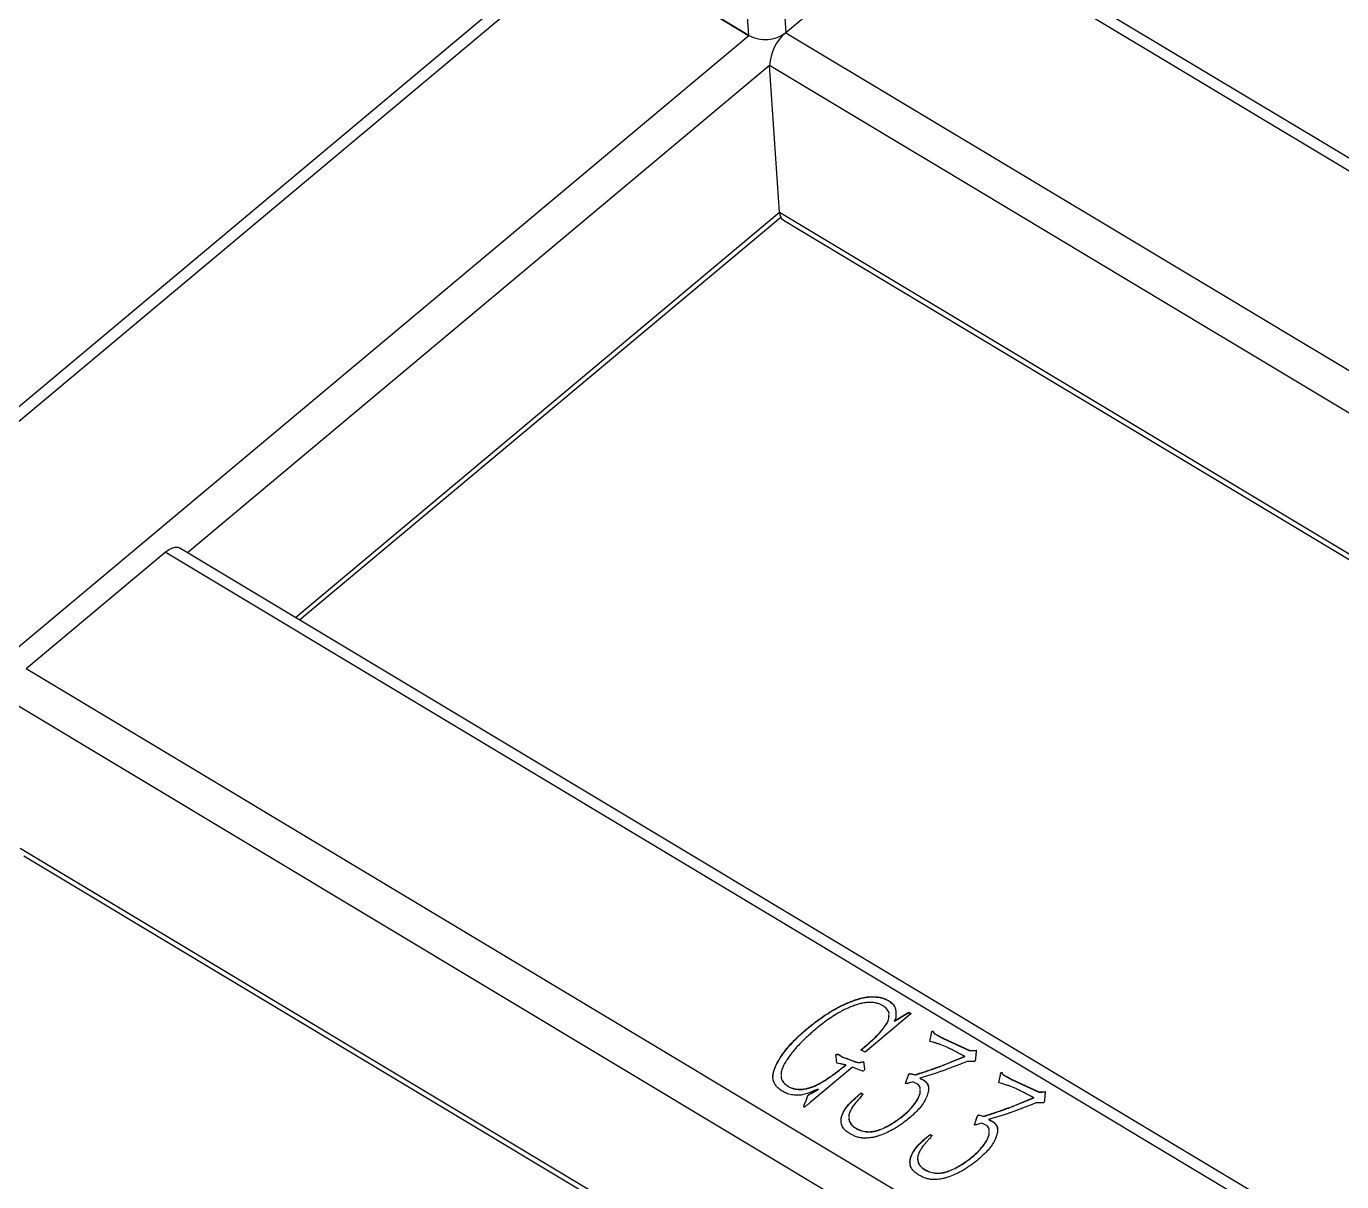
# Model space of a CAD drawing. Header units: millimetres. Extents: x -1590 to 1562, y -1082 to 1503.
# Drawn here: x -1199 to -697, y 136 to 577 of the extents above; entities that cross this region are included whole.
import ezdxf

# ---------------------------------------------------------------- set-up
doc = ezdxf.new("R2010")
doc.units = ezdxf.units.MM

msp = doc.modelspace()

# ---------------------------------------------------------------- linework, layer by layer
at = {"color": 7, "linetype": 'Continuous', "lineweight": 25}
for p, q in [((-923.29, 573.8), (-942.05, 853.98)), ((-927.95, 855.05), (-909.19, 574.86)), ((-856.15, 619.27), (-909.19, 574.86)), ((-382.29, 339.77), (-850.54, 620.84)), ((-986.01, 612.87), (-1440, 232.69)), ((-923.29, 573.8), (-983.07, 609.68)), ((-945.71, 587.25), (-923.37, 573.84)), ((-923.37, 573.84), (-923.36, 573.84)), ((-911.6, 506.27), (-915.35, 562.31)), ((-1094.84, 350.52), (-911.12, 504.37)), ((-910.11, 503.25), (-629.68, 334.91)), ((-672.32, 96.9), (-1140.57, 377.97)), ((-1199.22, 331.99), (-1146.18, 376.4)), ((-1200.14, 260.38), (-919.7, 92.04)), ((-870.01, 205.1), (-870.01, 205.17)), ((-894.64, 199.19), (-894.64, 199.26)), ((-861.33, 200.14), (-878.9, 185.43)), ((-867.69, 197.34), (-862.21, 200.67)), ((-867.23, 198.56), (-867.69, 197.34)), ((-867.68, 197.27), (-867.69, 197.34)), ((-867.68, 197.27), (-862.2, 200.6)), ((-862.21, 200.67), (-861.33, 200.14)), ((-862.2, 200.6), (-862.21, 200.67)), ((-862.2, 200.6), (-861.38, 200.1)), ((-854.17, 189.5), (-853.6, 192.61)), ((-854.15, 189.5), (-853.59, 192.54)), ((-853.59, 192.54), (-853.6, 192.61)), ((-851.47, 192.08), (-849.07, 190.74)), ((-851.47, 192.01), (-851.47, 192.08)), ((-851.47, 192.01), (-849.06, 190.67)), ((-878.9, 185.43), (-880.51, 186.3)), ((-853.18, 189.28), (-854.17, 189.5)), ((-847.67, 187.29), (-850.18, 188.33)), ((-849.07, 190.74), (-838.89, 186.02)), ((-849.06, 190.67), (-849.07, 190.74)), ((-849.06, 190.67), (-838.88, 185.95)), ((-838.89, 186.02), (-837.57, 186.07)), ((-838.88, 185.95), (-838.89, 186.02)), ((-838.88, 185.95), (-837.57, 186)), ((-837.57, 186.07), (-836.47, 186.16)), ((-837.57, 186), (-836.47, 186.09)), ((-837.57, 186), (-837.57, 186.07)), ((-889.65, 181.16), (-890.01, 183.8)), ((-888.39, 180.96), (-889.65, 181.16)), ((-889.16, 184.6), (-887.41, 183.55)), ((-889.16, 184.53), (-889.16, 184.6)), ((-889.16, 184.53), (-887.41, 183.48)), ((-887.41, 183.55), (-885.57, 182.9)), ((-887.41, 183.48), (-887.41, 183.55)), ((-887.41, 183.48), (-885.56, 182.83)), ((-885.57, 182.9), (-883.33, 182.03)), ((-885.56, 182.83), (-885.57, 182.9)), ((-885.56, 182.83), (-883.33, 181.96)), ((-883.33, 181.96), (-883.33, 182.03)), ((-880.66, 181.54), (-879.56, 181.82)), ((-880.66, 181.47), (-879.56, 181.75)), ((-880.66, 181.47), (-880.66, 181.54)), ((-879.56, 181.82), (-879.14, 179.04)), ((-879.56, 181.75), (-879.56, 181.82)), ((-879.56, 181.75), (-879.13, 178.97)), ((-848.7, 180.63), (-840.85, 183.84)), ((-848.7, 180.56), (-840.85, 183.77)), ((-840.85, 183.77), (-840.85, 183.84)), ((-838.61, 181.85), (-839.99, 181.84)), ((-836.57, 184.81), (-836.73, 182.67)), ((-883.7, 179.73), (-899.84, 166.21)), ((-888.29, 178.94), (-886.26, 180.53)), ((-888.28, 178.87), (-888.29, 178.94)), ((-888.28, 178.87), (-886.26, 180.46)), ((-886.26, 180.46), (-886.26, 180.53)), ((-880.53, 178.38), (-883.7, 179.73)), ((-879.95, 178.14), (-880.53, 178.38)), ((-863.23, 174.26), (-862.39, 176.64)), ((-863.23, 174.19), (-862.39, 176.57)), ((-862.39, 176.57), (-862.39, 176.64)), ((-861.89, 177.26), (-861.1, 177.08)), ((-861.88, 177.19), (-861.89, 177.26)), ((-861.88, 177.19), (-861.1, 177.01)), ((-861.1, 177.08), (-859.83, 176.77)), ((-861.1, 177.01), (-861.1, 177.08)), ((-861.1, 177.01), (-859.83, 176.7)), ((-859.83, 176.7), (-859.83, 176.77)), ((-852.17, 177.31), (-858.06, 175.53)), ((-848.7, 180.56), (-848.7, 180.63)), ((-827.84, 173.7), (-827.26, 176.81)), ((-827.82, 173.69), (-827.26, 176.74)), ((-827.26, 176.74), (-827.26, 176.81)), ((-825.14, 176.28), (-822.74, 174.93)), ((-825.14, 176.21), (-825.14, 176.28)), ((-825.14, 176.21), (-822.73, 174.86)), ((-908.78, 172.63), (-908.79, 172.7)), ((-899.5, 169.64), (-896.74, 171.33)), ((-899.5, 169.57), (-896.73, 171.26)), ((-896.73, 171.26), (-896.74, 171.33)), ((-863.23, 174.19), (-863.23, 174.26)), ((-860.65, 174.1), (-862, 173.7)), ((-859.35, 173.5), (-860.65, 174.1)), ((-858.06, 175.46), (-858.06, 175.53)), ((-826.85, 173.48), (-827.84, 173.7)), ((-821.34, 171.48), (-823.85, 172.52)), ((-822.74, 174.93), (-812.55, 170.21)), ((-822.73, 174.86), (-822.74, 174.93)), ((-822.73, 174.86), (-812.55, 170.14)), ((-901.9, 165.95), (-901.42, 166.88)), ((-901.89, 165.88), (-901.9, 165.95)), ((-901.89, 165.88), (-901.42, 166.81)), ((-901.42, 166.88), (-900.98, 168.2)), ((-901.42, 166.81), (-900.97, 168.13)), ((-901.42, 166.81), (-901.42, 166.88)), ((-900.97, 168.13), (-900.98, 168.2)), ((-900.38, 169.24), (-899.5, 169.64)), ((-900.37, 169.17), (-900.38, 169.24)), ((-900.37, 169.17), (-899.5, 169.57)), ((-899.5, 169.57), (-899.5, 169.64)), ((-882.87, 167.68), (-880.42, 169.84)), ((-882.86, 167.61), (-882.87, 167.68)), ((-882.86, 167.61), (-880.41, 169.77)), ((-880.42, 169.84), (-879.62, 169.36)), ((-880.41, 169.77), (-880.42, 169.84)), ((-880.41, 169.77), (-879.61, 169.29)), ((-822.37, 164.82), (-814.52, 168.04)), ((-822.37, 164.75), (-814.52, 167.97)), ((-814.52, 167.97), (-814.52, 168.04)), ((-812.28, 166.04), (-813.66, 166.03)), ((-812.55, 170.21), (-811.24, 170.27)), ((-812.55, 170.14), (-812.55, 170.21)), ((-812.55, 170.14), (-811.24, 170.2)), ((-811.24, 170.27), (-810.14, 170.35)), ((-811.24, 170.2), (-810.13, 170.28)), ((-811.24, 170.2), (-811.24, 170.27)), ((-810.24, 169), (-810.4, 166.86)), ((-861.33, 164), (-861.34, 164.07)), ((-836.9, 158.45), (-836.06, 160.83)), ((-836.89, 158.38), (-836.06, 160.76)), ((-836.06, 160.76), (-836.06, 160.83)), ((-835.56, 161.46), (-834.77, 161.27)), ((-835.55, 161.39), (-835.56, 161.46)), ((-835.55, 161.39), (-834.77, 161.2)), ((-834.77, 161.27), (-833.5, 160.97)), ((-834.77, 161.2), (-834.77, 161.27)), ((-834.77, 161.2), (-833.5, 160.9)), ((-833.5, 160.9), (-833.5, 160.97)), ((-825.84, 161.5), (-831.73, 159.73)), ((-822.37, 164.75), (-822.37, 164.82)), ((-882.12, 156.15), (-882.12, 156.22)), ((-836.89, 158.38), (-836.9, 158.45)), ((-834.32, 158.29), (-835.67, 157.89)), ((-833.02, 157.7), (-834.32, 158.29)), ((-831.73, 159.66), (-831.73, 159.73)), ((-856.54, 151.87), (-854.09, 154.03)), ((-856.53, 151.8), (-856.54, 151.87)), ((-856.53, 151.8), (-854.08, 153.96)), ((-854.09, 154.03), (-853.29, 153.55)), ((-854.08, 153.96), (-854.09, 154.03)), ((-854.08, 153.96), (-853.28, 153.48)), ((-835, 148.2), (-835.01, 148.27)), ((-855.79, 140.35), (-855.79, 140.42))]:
    msp.add_line(p, q, dxfattribs=at)
at = {"color": 8, "linetype": 'Continuous', "lineweight": 25}
for p, q in [((-381.95, 334.62), (-856.15, 619.27)), ((-983.07, 609.68), (-1439.64, 227.34)), ((-1434.19, 145.97), (-923.29, 573.8)), ((-909.19, 574.86), (-376.63, 255.19)), ((-915.35, 562.31), (-1137.6, 376.19)), ((-381.42, 241.81), (-915.35, 562.31)), ((-1096.44, 351.48), (-911.6, 506.27)), ((-911.6, 506.27), (-628.06, 336.08)), ((-671.98, 91.75), (-1146.18, 376.4)), ((-1199.22, 331.99), (-666.66, 12.32)), ((-671.45, -1.06), (-1205.38, 319.44)), ((-1201.62, 263.4), (-918.09, 93.21))]:
    msp.add_line(p, q, dxfattribs=at)
at = {"color": 7, "linetype": 'Continuous', "lineweight": 25, "flags": 128}
msp.add_lwpolyline([(-1146.18, 376.4), (-1144.88, 377.35), (-1143.61, 378), (-1142.42, 378.31), (-1141.36, 378.28), (-1140.57, 377.97)], dxfattribs=at)
at = {"color": 7, "linetype": 'Continuous', "lineweight": 25}
for centre, radius, start, end in [((-917.05, 585.07), 12.88, 241.0269, 307.6194), ((-898.18, 561.67), 17.18, 129.8487, 177.885), ((-908.13, 506.1), 3.47, 177.1302, 235.1254)]:
    msp.add_arc(centre, radius, start, end, dxfattribs=at)
for points, knots in [([(-894.64, 199.26), (-893.75, 199.84), (-891.91, 201.03), (-889.44, 202.42), (-887.34, 203.49), (-885.7, 204.24), (-884.01, 204.9), (-882.32, 205.5), (-880.67, 206), (-879.11, 206.36), (-877.67, 206.57), (-876.35, 206.64), (-875.18, 206.6), (-874.16, 206.53), (-873.28, 206.4), (-872.31, 206.17), (-871.22, 205.76), (-870.42, 205.37), (-870.01, 205.17)], [0, 0, 0, 0, 0.126875, 0.26151, 0.330229, 0.398329, 0.466356, 0.533691, 0.597757, 0.655467, 0.70742, 0.754407, 0.796644, 0.833775, 0.865799, 0.893553, 0.945163, 1, 1, 1, 1]), ([(-894.64, 199.19), (-893.74, 199.77), (-891.91, 200.96), (-889.43, 202.35), (-887.33, 203.42), (-885.7, 204.17), (-884.01, 204.83), (-882.31, 205.43), (-880.67, 205.93), (-879.11, 206.29), (-877.67, 206.5), (-876.35, 206.57), (-875.18, 206.53), (-874.15, 206.46), (-873.28, 206.33), (-872.31, 206.1), (-871.22, 205.69), (-870.42, 205.3), (-870.01, 205.1)], [0, 0, 0, 0, 0.126875, 0.26151, 0.330229, 0.398329, 0.466356, 0.533691, 0.597757, 0.655467, 0.70742, 0.754407, 0.796644, 0.833775, 0.865799, 0.893553, 0.945163, 1, 1, 1, 1]), ([(-871.7, 202.91), (-872.05, 203.12), (-872.71, 203.52), (-873.85, 203.97), (-875.04, 204.27), (-876.3, 204.44), (-877.66, 204.44), (-879.11, 204.29), (-880.66, 203.95), (-882.28, 203.48), (-883.93, 202.88), (-885.56, 202.23), (-887.12, 201.48), (-889.08, 200.42), (-891.37, 199.05), (-893.83, 197.31), (-896.11, 195.57), (-897.55, 194.39), (-898.26, 193.79)], [0, 0, 0, 0, 0.042953, 0.083374, 0.123258, 0.162895, 0.204395, 0.249812, 0.299201, 0.353806, 0.411254, 0.468748, 0.525799, 0.582908, 0.694352, 0.798766, 0.899666, 1, 1, 1, 1]), ([(-869.77, 199.95), (-869.77, 200.02), (-869.74, 200.62), (-870.33, 201.72), (-871.24, 202.51), (-871.7, 202.91)], [0, 0, 0, 0, 0.063344, 0.531145, 1, 1, 1, 1]), ([(-870.01, 205.17), (-869.78, 205.02), (-869.32, 204.74), (-868.74, 204.25), (-868.25, 203.73), (-867.71, 203), (-867.29, 201.96), (-867.11, 200.87), (-867.13, 200.01), (-867.12, 199.44), (-867.16, 198.97), (-867.21, 198.69), (-867.23, 198.56)], [0, 0, 0, 0, 0.093571, 0.182514, 0.269093, 0.354305, 0.52846, 0.715, 0.80627, 0.883545, 0.948137, 1, 1, 1, 1]), ([(-870.01, 205.1), (-869.35, 204.63), (-868.03, 203.68), (-867.27, 202.09), (-867.22, 201.13), (-867.2, 200.85)], [0, 0, 0, 0, 0.413868, 0.828088, 1, 1, 1, 1]), ([(-909.82, 170.16), (-910.32, 170.43), (-911.32, 170.97), (-912.48, 172.02), (-913.36, 173.17), (-913.85, 174.2), (-914.06, 175.07), (-914.13, 175.78), (-914.1, 176.55), (-913.97, 177.37), (-913.74, 178.26), (-913.41, 179.23), (-912.99, 180.26), (-912.45, 181.36), (-911.83, 182.52), (-911.07, 183.71), (-910.22, 184.94), (-908.95, 186.58), (-907.31, 188.54), (-905.18, 190.71), (-902.92, 192.8), (-900.44, 194.94), (-897.7, 197.14), (-895.68, 198.54), (-894.64, 199.26)], [0, 0, 0, 0, 0.0403, 0.080356, 0.119472, 0.157357, 0.176759, 0.197542, 0.220121, 0.244249, 0.270492, 0.298956, 0.330404, 0.364108, 0.400246, 0.437627, 0.477386, 0.518632, 0.599479, 0.673497, 0.746929, 0.82693, 0.911502, 1, 1, 1, 1]), ([(-914.03, 176.04), (-914.01, 176.52), (-913.95, 177.95), (-912.98, 180.27), (-911.57, 182.97), (-909.11, 186.42), (-905.46, 190.5), (-900.37, 195.05), (-896.55, 197.81), (-894.64, 199.19)], [0, 0, 0, 0, 0.053279, 0.158426, 0.263625, 0.368839, 0.579177, 0.789605, 1, 1, 1, 1]), ([(-880.51, 186.3), (-879.02, 187.53), (-876.06, 190.01), (-872.79, 193.36), (-870.63, 196.21), (-869.76, 198.15), (-869.78, 199.32), (-869.78, 199.7)], [0, 0, 0, 0, 0.3091967, 0.6183432, 0.7728227, 0.9272341, 1, 1, 1, 1]), ([(-880.5, 186.23), (-879.02, 187.46), (-876.05, 189.94), (-872.79, 193.29), (-870.63, 196.14), (-869.75, 198.08), (-869.77, 199.25), (-869.78, 199.63)], [0, 0, 0, 0, 0.3091967, 0.6183432, 0.7728227, 0.9272341, 1, 1, 1, 1]), ([(-898.26, 193.79), (-899.46, 192.75), (-901.86, 190.65), (-905.1, 187.32), (-907.75, 184.12), (-909.66, 181.06), (-910.91, 178.71), (-910.93, 177.27), (-910.93, 176.82)], [0, 0, 0, 0, 0.206734, 0.41349, 0.620141, 0.775184, 0.930055, 1, 1, 1, 1]), ([(-853.6, 192.61), (-853.58, 192.74), (-853.55, 192.95), (-853.44, 193.2), (-853.36, 193.39), (-853.12, 193.46), (-852.87, 193.27), (-852.79, 193.03), (-852.64, 192.76), (-852.36, 192.53), (-851.97, 192.3), (-851.65, 192.16), (-851.47, 192.08)], [0, 0, 0, 0, 0.132121, 0.225545, 0.28598, 0.323707, 0.397087, 0.519994, 0.605226, 0.709452, 0.84137, 1, 1, 1, 1]), ([(-853.59, 192.54), (-853.57, 192.67), (-853.55, 192.88), (-853.43, 193.13), (-853.35, 193.32), (-853.11, 193.39), (-852.87, 193.2), (-852.78, 192.96), (-852.63, 192.69), (-852.36, 192.46), (-851.96, 192.23), (-851.64, 192.09), (-851.47, 192.01)], [0, 0, 0, 0, 0.132121, 0.225545, 0.28598, 0.323707, 0.397087, 0.519994, 0.605226, 0.709452, 0.84137, 1, 1, 1, 1]), ([(-850.18, 188.33), (-850.3, 188.37), (-850.61, 188.49), (-851.24, 188.67), (-852.12, 188.96), (-852.8, 189.17), (-853.18, 189.28)], [0, 0, 0, 0, 0.119615, 0.326343, 0.618028, 1, 1, 1, 1]), ([(-840.85, 183.84), (-841.4, 184.11), (-842.61, 184.69), (-844.1, 185.48), (-845.33, 186.14), (-846.2, 186.58), (-846.97, 186.96), (-847.45, 187.18), (-847.67, 187.29)], [0, 0, 0, 0, 0.240019, 0.522018, 0.666348, 0.793885, 0.904533, 1, 1, 1, 1]), ([(-836.47, 186.16), (-836.47, 186.13), (-836.47, 186.02), (-836.52, 185.76), (-836.51, 185.34), (-836.55, 185.01), (-836.57, 184.81)], [0, 0, 0, 0, 0.05995, 0.251846, 0.56241, 1, 1, 1, 1]), ([(-890.01, 183.8), (-890.06, 183.95), (-890.13, 184.17), (-890.04, 184.49), (-889.81, 184.58), (-889.62, 184.65), (-889.4, 184.66), (-889.25, 184.62), (-889.16, 184.6)], [0, 0, 0, 0, 0.350484, 0.527084, 0.64708, 0.750783, 0.854774, 1, 1, 1, 1]), ([(-890.09, 184.08), (-890.09, 184.08), (-890.1, 184.14), (-890.08, 184.25), (-890.03, 184.41), (-889.83, 184.5), (-889.62, 184.59), (-889.38, 184.58), (-889.23, 184.55), (-889.16, 184.53)], [0, 0, 0, 0, 0.016982, 0.171968, 0.322998, 0.489814, 0.660496, 0.830097, 1, 1, 1, 1]), ([(-886.26, 180.53), (-886.52, 180.58), (-886.97, 180.69), (-887.59, 180.8), (-888.04, 180.9), (-888.29, 180.94), (-888.39, 180.96)], [0, 0, 0, 0, 0.362799, 0.652475, 0.863991, 1, 1, 1, 1]), ([(-883.33, 182.03), (-883.18, 181.96), (-882.78, 181.79), (-882.06, 181.63), (-881.32, 181.46), (-880.85, 181.52), (-880.66, 181.54)], [0, 0, 0, 0, 0.191467, 0.503414, 0.805851, 1, 1, 1, 1]), ([(-883.33, 181.96), (-883.18, 181.89), (-882.77, 181.72), (-882.05, 181.56), (-881.31, 181.39), (-880.84, 181.45), (-880.66, 181.47)], [0, 0, 0, 0, 0.191467, 0.503414, 0.805851, 1, 1, 1, 1]), ([(-839.99, 181.84), (-840.75, 181.54), (-842.18, 180.98), (-844.23, 180.18), (-846.07, 179.48), (-847.7, 178.86), (-849.12, 178.35), (-850.31, 177.91), (-851.31, 177.58), (-851.91, 177.39), (-852.17, 177.31)], [0, 0, 0, 0, 0.188413, 0.357486, 0.50962, 0.643418, 0.759307, 0.857858, 0.937578, 1, 1, 1, 1]), ([(-836.73, 182.67), (-836.75, 182.52), (-836.77, 182.28), (-836.94, 181.97), (-837.25, 181.88), (-837.59, 181.84), (-838.06, 181.83), (-838.41, 181.84), (-838.61, 181.85)], [0, 0, 0, 0, 0.236587, 0.387827, 0.471115, 0.599237, 0.773618, 1, 1, 1, 1]), ([(-910.95, 176.54), (-910.96, 176.42), (-911.03, 175.64), (-910.53, 174.19), (-909.37, 173.2), (-908.79, 172.7)], [0, 0, 0, 0, 0.082875, 0.541889, 1, 1, 1, 1]), ([(-910.95, 176.47), (-910.96, 176.35), (-911.03, 175.57), (-910.52, 174.12), (-909.36, 173.13), (-908.78, 172.63)], [0, 0, 0, 0, 0.082875, 0.541889, 1, 1, 1, 1]), ([(-908.79, 172.7), (-908.45, 172.49), (-907.78, 172.05), (-906.55, 171.6), (-905.19, 171.29), (-903.7, 171.22), (-902.08, 171.35), (-900.39, 171.73), (-898.67, 172.31), (-896.99, 173.08), (-895.37, 173.98), (-893.84, 174.95), (-892.41, 175.92), (-891.03, 176.88), (-889.67, 177.88), (-888.76, 178.58), (-888.29, 178.94)], [0, 0, 0, 0, 0.055928, 0.112961, 0.170791, 0.230883, 0.295406, 0.367083, 0.443443, 0.523307, 0.605293, 0.687467, 0.766844, 0.841355, 0.916893, 1, 1, 1, 1]), ([(-908.78, 172.63), (-908.45, 172.42), (-907.77, 171.98), (-906.54, 171.53), (-905.19, 171.22), (-903.69, 171.15), (-902.08, 171.28), (-900.39, 171.66), (-898.66, 172.24), (-896.98, 173.01), (-895.37, 173.91), (-893.84, 174.88), (-892.41, 175.85), (-891.03, 176.81), (-889.66, 177.81), (-888.76, 178.51), (-888.28, 178.87)], [0, 0, 0, 0, 0.055928, 0.112961, 0.170791, 0.230883, 0.295406, 0.367083, 0.443443, 0.523307, 0.605293, 0.687467, 0.766844, 0.841355, 0.916893, 1, 1, 1, 1]), ([(-879.14, 179.04), (-879.14, 178.91), (-879.15, 178.68), (-879.39, 178.39), (-879.65, 178.17), (-879.87, 178.15), (-879.95, 178.14)], [0, 0, 0, 0, 0.3162875, 0.6016237, 0.8455308, 1, 1, 1, 1]), ([(-862.39, 176.64), (-862.36, 176.79), (-862.31, 177.04), (-862.01, 177.2), (-861.89, 177.26)], [0, 0, 0, 0, 0.57363, 1, 1, 1, 1]), ([(-862.39, 176.57), (-862.36, 176.72), (-862.3, 176.97), (-862.01, 177.13), (-861.88, 177.19)], [0, 0, 0, 0, 0.57363, 1, 1, 1, 1]), ([(-859.83, 176.77), (-859.37, 176.93), (-858.49, 177.22), (-857.2, 177.64), (-856.02, 178.02), (-854.95, 178.39), (-853.97, 178.72), (-853.1, 179.02), (-852.33, 179.29), (-851.49, 179.6), (-850.62, 179.92), (-849.76, 180.23), (-849.15, 180.46), (-848.83, 180.58), (-848.7, 180.63)], [0, 0, 0, 0, 0.122989, 0.236923, 0.342871, 0.438735, 0.525539, 0.604359, 0.673619, 0.733331, 0.833057, 0.9109, 0.966393, 1, 1, 1, 1]), ([(-859.83, 176.7), (-859.37, 176.86), (-858.48, 177.15), (-857.2, 177.57), (-856.01, 177.95), (-854.94, 178.32), (-853.97, 178.65), (-853.09, 178.95), (-852.32, 179.22), (-851.48, 179.53), (-850.61, 179.85), (-849.76, 180.16), (-849.15, 180.39), (-848.82, 180.51), (-848.7, 180.56)], [0, 0, 0, 0, 0.122989, 0.236923, 0.342871, 0.438735, 0.525539, 0.604359, 0.673619, 0.733331, 0.833057, 0.9109, 0.966393, 1, 1, 1, 1]), ([(-827.26, 176.81), (-827.25, 176.93), (-827.22, 177.14), (-827.1, 177.4), (-827.03, 177.59), (-826.79, 177.66), (-826.54, 177.47), (-826.46, 177.22), (-826.31, 176.95), (-826.03, 176.73), (-825.64, 176.5), (-825.32, 176.35), (-825.14, 176.28)], [0, 0, 0, 0, 0.132121, 0.225545, 0.28598, 0.323707, 0.397087, 0.519994, 0.605226, 0.709452, 0.84137, 1, 1, 1, 1]), ([(-827.26, 176.74), (-827.24, 176.86), (-827.21, 177.07), (-827.1, 177.33), (-827.02, 177.52), (-826.78, 177.59), (-826.54, 177.4), (-826.45, 177.15), (-826.3, 176.88), (-826.02, 176.66), (-825.63, 176.43), (-825.31, 176.28), (-825.14, 176.21)], [0, 0, 0, 0, 0.132121, 0.225545, 0.28598, 0.323707, 0.397087, 0.519994, 0.605226, 0.709452, 0.84137, 1, 1, 1, 1]), ([(-896.74, 171.33), (-897.02, 171.22), (-897.7, 170.96), (-898.83, 170.44), (-900.27, 169.88), (-901.65, 169.41), (-902.88, 169.09), (-903.89, 168.96), (-904.92, 168.93), (-905.98, 168.99), (-907.03, 169.14), (-908.03, 169.4), (-908.98, 169.72), (-909.54, 170.01), (-909.82, 170.16)], [0, 0, 0, 0, 0.066931, 0.160895, 0.277311, 0.408832, 0.478532, 0.549522, 0.621851, 0.69747, 0.774652, 0.849586, 0.925122, 1, 1, 1, 1]), ([(-862, 173.7), (-862.17, 173.65), (-862.48, 173.57), (-862.88, 173.46), (-863.15, 173.42), (-863.36, 173.37), (-863.46, 173.49), (-863.45, 173.66), (-863.35, 173.93), (-863.27, 174.13), (-863.23, 174.26)], [0, 0, 0, 0, 0.207295, 0.361367, 0.470243, 0.531833, 0.576724, 0.661411, 0.805235, 1, 1, 1, 1]), ([(-863.43, 173.47), (-863.43, 173.5), (-863.45, 173.58), (-863.35, 173.82), (-863.28, 174.03), (-863.23, 174.19)], [0, 0, 0, 0, 0.101634, 0.346159, 1, 1, 1, 1]), ([(-858.06, 175.53), (-857.78, 175.39), (-857.25, 175.12), (-856.42, 174.72), (-855.69, 174.14), (-855.21, 173.5), (-854.91, 172.87), (-854.75, 172.3), (-854.67, 171.66), (-854.67, 170.97), (-854.79, 170.2), (-855.04, 169.34), (-855.38, 168.4), (-856.01, 167.03), (-857.03, 165.29), (-858.7, 163.34), (-860.57, 161.51), (-861.91, 160.35), (-862.57, 159.77)], [0, 0, 0, 0, 0.041274, 0.079617, 0.120502, 0.171652, 0.201341, 0.233561, 0.268725, 0.306774, 0.348943, 0.396561, 0.449701, 0.50881, 0.63256, 0.756161, 0.879414, 1, 1, 1, 1]), ([(-861.34, 164.07), (-860.7, 164.82), (-859.44, 166.32), (-858.29, 168.34), (-857.83, 169.91), (-857.85, 170.64), (-857.85, 170.93)], [0, 0, 0, 0, 0.351395, 0.7026, 0.878365, 1, 1, 1, 1]), ([(-861.33, 164), (-860.7, 164.75), (-859.43, 166.25), (-858.28, 168.27), (-857.83, 169.84), (-857.84, 170.57), (-857.85, 170.86)], [0, 0, 0, 0, 0.351395, 0.7026, 0.878365, 1, 1, 1, 1]), ([(-857.85, 171.18), (-857.84, 171.23), (-857.83, 171.56), (-858.02, 172.16), (-858.4, 172.99), (-859.04, 173.33), (-859.35, 173.5)], [0, 0, 0, 0, 0.053055, 0.369347, 0.685672, 1, 1, 1, 1]), ([(-858.06, 175.46), (-857.47, 175.2), (-856.29, 174.67), (-855.13, 173.43), (-854.66, 172.38), (-854.73, 171.82), (-854.73, 171.75)], [0, 0, 0, 0, 0.320132, 0.638822, 0.957942, 1, 1, 1, 1]), ([(-823.85, 172.52), (-823.97, 172.56), (-824.28, 172.68), (-824.91, 172.86), (-825.79, 173.15), (-826.47, 173.36), (-826.85, 173.48)], [0, 0, 0, 0, 0.119615, 0.326343, 0.618028, 1, 1, 1, 1]), ([(-814.52, 168.04), (-815.07, 168.31), (-816.27, 168.89), (-817.77, 169.67), (-819, 170.34), (-819.87, 170.77), (-820.64, 171.15), (-821.12, 171.38), (-821.34, 171.48)], [0, 0, 0, 0, 0.240019, 0.522018, 0.666348, 0.793885, 0.904533, 1, 1, 1, 1]), ([(-899.84, 166.21), (-900.03, 166.06), (-900.38, 165.76), (-900.87, 165.36), (-901.29, 165.03), (-901.62, 164.76), (-901.89, 164.56), (-902.08, 164.45), (-902.2, 164.35), (-902.4, 164.41), (-902.21, 164.76), (-902.19, 165.14), (-902.08, 165.59), (-901.95, 165.85), (-901.9, 165.95)], [0, 0, 0, 0, 0.146232, 0.27484, 0.380762, 0.466522, 0.532268, 0.575424, 0.601747, 0.60972, 0.67756, 0.799963, 0.923195, 1, 1, 1, 1]), ([(-902.3, 164.51), (-902.29, 164.54), (-902.25, 164.66), (-902.14, 165.12), (-902, 165.55), (-901.89, 165.88)], [0, 0, 0, 0, 0.060215, 0.2750039, 1, 1, 1, 1]), ([(-900.98, 168.2), (-900.92, 168.41), (-900.81, 168.78), (-900.51, 169.1), (-900.38, 169.24)], [0, 0, 0, 0, 0.565776, 1, 1, 1, 1]), ([(-900.97, 168.13), (-900.91, 168.34), (-900.8, 168.71), (-900.5, 169.03), (-900.37, 169.17)], [0, 0, 0, 0, 0.565776, 1, 1, 1, 1]), ([(-888.02, 158.69), (-888.03, 158.74), (-888.19, 159.41), (-887.87, 160.97), (-886.9, 163.24), (-885.13, 165.55), (-883.62, 166.92), (-882.86, 167.61)], [0, 0, 0, 0, 0.013405, 0.210689, 0.473426, 0.736763, 1, 1, 1, 1]), ([(-884.36, 154.13), (-884.69, 154.32), (-885.31, 154.68), (-886.13, 155.26), (-886.79, 155.87), (-887.33, 156.5), (-887.73, 157.19), (-887.98, 157.96), (-888.07, 158.84), (-888.04, 159.8), (-887.89, 160.81), (-887.55, 161.85), (-887.05, 162.89), (-886.15, 164.26), (-884.84, 165.91), (-883.52, 167.09), (-882.87, 167.68)], [0, 0, 0, 0, 0.05922, 0.113933, 0.165404, 0.212861, 0.261013, 0.312176, 0.369771, 0.432764, 0.499417, 0.567466, 0.638075, 0.711105, 0.857737, 1, 1, 1, 1]), ([(-879.62, 169.36), (-880.25, 168.65), (-881.5, 167.24), (-883.37, 165.11), (-884.63, 163.02), (-885.24, 161.48), (-885.14, 160.78), (-885.13, 160.69)], [0, 0, 0, 0, 0.258869, 0.517755, 0.776273, 0.970184, 1, 1, 1, 1]), ([(-813.66, 166.03), (-814.42, 165.73), (-815.85, 165.17), (-817.9, 164.38), (-819.74, 163.68), (-821.36, 163.06), (-822.79, 162.55), (-823.98, 162.1), (-824.98, 161.77), (-825.58, 161.59), (-825.84, 161.5)], [0, 0, 0, 0, 0.188413, 0.357486, 0.50962, 0.643418, 0.759307, 0.857858, 0.937578, 1, 1, 1, 1]), ([(-810.4, 166.86), (-810.42, 166.72), (-810.44, 166.47), (-810.61, 166.17), (-810.92, 166.07), (-811.26, 166.03), (-811.72, 166.02), (-812.08, 166.03), (-812.28, 166.04)], [0, 0, 0, 0, 0.236587, 0.387827, 0.471115, 0.599237, 0.773618, 1, 1, 1, 1]), ([(-810.14, 170.35), (-810.14, 170.32), (-810.14, 170.21), (-810.19, 169.96), (-810.18, 169.54), (-810.22, 169.2), (-810.24, 169)], [0, 0, 0, 0, 0.05995, 0.251846, 0.56241, 1, 1, 1, 1]), ([(-882.12, 156.22), (-881.8, 156.06), (-881.18, 155.75), (-880.17, 155.39), (-879.1, 155.16), (-878, 155.03), (-876.86, 155.04), (-875.7, 155.16), (-874.52, 155.44), (-872.93, 155.96), (-870.97, 156.83), (-868.73, 158.08), (-866.65, 159.48), (-864.66, 160.92), (-862.86, 162.44), (-861.84, 163.53), (-861.34, 164.07)], [0, 0, 0, 0, 0.0462731, 0.0906297, 0.1336503, 0.1771366, 0.2205902, 0.2654547, 0.3124396, 0.3618595, 0.4658161, 0.5742991, 0.6839506, 0.7913375, 0.8962387, 1, 1, 1, 1]), ([(-882.12, 156.15), (-881.8, 155.99), (-881.17, 155.68), (-880.16, 155.32), (-879.09, 155.09), (-877.99, 154.96), (-876.86, 154.97), (-875.69, 155.09), (-874.52, 155.37), (-872.93, 155.89), (-870.96, 156.76), (-868.73, 158.01), (-866.64, 159.41), (-864.66, 160.85), (-862.86, 162.37), (-861.84, 163.46), (-861.33, 164)], [0, 0, 0, 0, 0.0462731, 0.0906297, 0.1336503, 0.1771366, 0.2205902, 0.2654547, 0.3124396, 0.3618595, 0.4658161, 0.5742991, 0.6839506, 0.7913375, 0.8962387, 1, 1, 1, 1]), ([(-836.06, 160.83), (-836.03, 160.98), (-835.98, 161.24), (-835.68, 161.39), (-835.56, 161.46)], [0, 0, 0, 0, 0.57363, 1, 1, 1, 1]), ([(-836.06, 160.76), (-836.02, 160.91), (-835.97, 161.17), (-835.68, 161.32), (-835.55, 161.39)], [0, 0, 0, 0, 0.57363, 1, 1, 1, 1]), ([(-833.5, 160.97), (-833.04, 161.12), (-832.16, 161.41), (-830.87, 161.83), (-829.68, 162.22), (-828.61, 162.59), (-827.64, 162.92), (-826.77, 163.21), (-826, 163.48), (-825.16, 163.79), (-824.29, 164.12), (-823.43, 164.42), (-822.82, 164.66), (-822.5, 164.78), (-822.37, 164.82)], [0, 0, 0, 0, 0.1229892, 0.2369226, 0.3428707, 0.4387353, 0.5255386, 0.604359, 0.673619, 0.7333306, 0.833057, 0.9109004, 0.9663928, 1, 1, 1, 1]), ([(-833.5, 160.9), (-833.04, 161.05), (-832.15, 161.34), (-830.87, 161.76), (-829.68, 162.14), (-828.61, 162.52), (-827.64, 162.85), (-826.76, 163.14), (-825.99, 163.41), (-825.15, 163.72), (-824.28, 164.05), (-823.42, 164.35), (-822.82, 164.59), (-822.49, 164.71), (-822.37, 164.75)], [0, 0, 0, 0, 0.1229892, 0.2369226, 0.3428707, 0.4387353, 0.5255386, 0.604359, 0.673619, 0.7333306, 0.833057, 0.9109004, 0.9663928, 1, 1, 1, 1]), ([(-885.09, 160.41), (-885.08, 159.98), (-885.04, 158.94), (-884.01, 157.42), (-882.75, 156.62), (-882.12, 156.22)], [0, 0, 0, 0, 0.2580611, 0.6288123, 1, 1, 1, 1]), ([(-885.09, 160.34), (-885.07, 159.91), (-885.04, 158.87), (-884, 157.35), (-882.75, 156.55), (-882.12, 156.15)], [0, 0, 0, 0, 0.2580611, 0.6288123, 1, 1, 1, 1]), ([(-862.57, 159.77), (-863.13, 159.34), (-864.19, 158.53), (-865.75, 157.42), (-867.2, 156.49), (-868.9, 155.48), (-870.96, 154.48), (-873.03, 153.66), (-874.67, 153.15), (-875.85, 152.87), (-877.01, 152.68), (-878.14, 152.59), (-879.21, 152.57), (-880.19, 152.63), (-881.07, 152.76), (-882.07, 153.04), (-883.18, 153.49), (-883.98, 153.92), (-884.36, 154.13)], [0, 0, 0, 0, 0.09455, 0.179615, 0.253693, 0.318503, 0.434282, 0.541479, 0.5921, 0.640694, 0.686438, 0.73108, 0.773461, 0.811952, 0.84756, 0.879934, 0.941284, 1, 1, 1, 1]), ([(-835.67, 157.89), (-835.84, 157.84), (-836.14, 157.76), (-836.55, 157.65), (-836.82, 157.62), (-837.03, 157.56), (-837.13, 157.68), (-837.12, 157.86), (-837.02, 158.12), (-836.94, 158.33), (-836.9, 158.45)], [0, 0, 0, 0, 0.207295, 0.361367, 0.470243, 0.531833, 0.576724, 0.661411, 0.805235, 1, 1, 1, 1]), ([(-837.1, 157.67), (-837.1, 157.69), (-837.12, 157.77), (-837.02, 158.01), (-836.95, 158.23), (-836.89, 158.38)], [0, 0, 0, 0, 0.101634, 0.346159, 1, 1, 1, 1]), ([(-831.73, 159.73), (-831.45, 159.58), (-830.92, 159.31), (-830.09, 158.91), (-829.36, 158.34), (-828.88, 157.7), (-828.58, 157.06), (-828.42, 156.49), (-828.34, 155.86), (-828.34, 155.16), (-828.46, 154.39), (-828.71, 153.54), (-829.05, 152.6), (-829.68, 151.22), (-830.7, 149.49), (-832.37, 147.53), (-834.24, 145.7), (-835.58, 144.54), (-836.24, 143.97)], [0, 0, 0, 0, 0.041274, 0.079617, 0.120502, 0.171652, 0.201341, 0.233561, 0.268725, 0.306774, 0.348943, 0.396561, 0.449701, 0.50881, 0.63256, 0.756161, 0.879414, 1, 1, 1, 1]), ([(-831.51, 155.38), (-831.51, 155.42), (-831.5, 155.76), (-831.69, 156.36), (-832.07, 157.18), (-832.71, 157.52), (-833.02, 157.7)], [0, 0, 0, 0, 0.053055, 0.369347, 0.685672, 1, 1, 1, 1]), ([(-831.73, 159.66), (-831.14, 159.39), (-829.96, 158.87), (-828.79, 157.62), (-828.33, 156.58), (-828.39, 156.01), (-828.4, 155.94)], [0, 0, 0, 0, 0.320132, 0.638822, 0.957942, 1, 1, 1, 1]), ([(-861.68, 142.89), (-861.69, 142.93), (-861.85, 143.6), (-861.54, 145.17), (-860.57, 147.43), (-858.8, 149.74), (-857.29, 151.12), (-856.53, 151.8)], [0, 0, 0, 0, 0.013405, 0.210689, 0.473426, 0.736763, 1, 1, 1, 1]), ([(-858.03, 138.32), (-858.35, 138.51), (-858.98, 138.87), (-859.8, 139.46), (-860.46, 140.06), (-861, 140.69), (-861.4, 141.38), (-861.65, 142.16), (-861.74, 143.03), (-861.71, 143.99), (-861.56, 145.01), (-861.22, 146.04), (-860.72, 147.08), (-859.82, 148.45), (-858.51, 150.1), (-857.19, 151.29), (-856.54, 151.87)], [0, 0, 0, 0, 0.05922, 0.113933, 0.165404, 0.212861, 0.261013, 0.312176, 0.369771, 0.432764, 0.499417, 0.567466, 0.638075, 0.711105, 0.857737, 1, 1, 1, 1]), ([(-853.29, 153.55), (-853.6, 153.2), (-854.2, 152.53), (-855.06, 151.56), (-855.83, 150.67), (-856.72, 149.61), (-857.67, 148.36), (-858.43, 146.89), (-858.86, 145.49), (-858.86, 144.17), (-858.54, 142.96), (-857.84, 141.94), (-856.92, 141.08), (-856.16, 140.64), (-855.79, 140.42)], [0, 0, 0, 0, 0.0828802, 0.158723, 0.2283322, 0.2917229, 0.4063236, 0.5099533, 0.6054255, 0.6943221, 0.7769023, 0.8547752, 0.9284654, 1, 1, 1, 1]), ([(-835.01, 148.27), (-834.37, 149.02), (-833.11, 150.51), (-831.96, 152.54), (-831.5, 154.11), (-831.52, 154.83), (-831.52, 155.13)], [0, 0, 0, 0, 0.351395, 0.7026, 0.878365, 1, 1, 1, 1]), ([(-835, 148.2), (-834.37, 148.94), (-833.1, 150.44), (-831.95, 152.47), (-831.5, 154.04), (-831.51, 154.76), (-831.52, 155.06)], [0, 0, 0, 0, 0.351395, 0.7026, 0.878365, 1, 1, 1, 1]), ([(-855.79, 140.42), (-855.47, 140.26), (-854.85, 139.95), (-853.83, 139.58), (-852.77, 139.36), (-851.67, 139.23), (-850.53, 139.24), (-849.37, 139.36), (-848.19, 139.63), (-846.6, 140.16), (-844.64, 141.02), (-842.4, 142.27), (-840.32, 143.68), (-838.33, 145.12), (-836.53, 146.64), (-835.51, 147.73), (-835.01, 148.27)], [0, 0, 0, 0, 0.0462731, 0.0906297, 0.1336503, 0.1771366, 0.2205902, 0.2654547, 0.3124396, 0.3618595, 0.4658161, 0.5742991, 0.6839506, 0.7913375, 0.8962387, 1, 1, 1, 1]), ([(-855.79, 140.35), (-855.47, 140.19), (-854.84, 139.88), (-853.83, 139.51), (-852.76, 139.29), (-851.66, 139.16), (-850.53, 139.17), (-849.36, 139.29), (-848.19, 139.56), (-846.6, 140.09), (-844.63, 140.95), (-842.4, 142.2), (-840.31, 143.61), (-838.33, 145.05), (-836.53, 146.57), (-835.51, 147.66), (-835, 148.2)], [0, 0, 0, 0, 0.0462731, 0.0906297, 0.1336503, 0.1771366, 0.2205902, 0.2654547, 0.3124396, 0.3618595, 0.4658161, 0.5742991, 0.6839506, 0.7913375, 0.8962387, 1, 1, 1, 1]), ([(-858.73, 144.29), (-858.71, 143.94), (-858.67, 142.99), (-857.67, 141.55), (-856.41, 140.75), (-855.79, 140.35)], [0, 0, 0, 0, 0.218673, 0.6091067, 1, 1, 1, 1]), ([(-836.24, 143.97), (-836.8, 143.54), (-837.86, 142.73), (-839.42, 141.61), (-840.87, 140.69), (-842.57, 139.68), (-844.63, 138.67), (-846.7, 137.85), (-848.34, 137.34), (-849.52, 137.06), (-850.68, 136.87), (-851.81, 136.78), (-852.87, 136.77), (-853.86, 136.82), (-854.73, 136.96), (-855.74, 137.24), (-856.85, 137.68), (-857.64, 138.11), (-858.03, 138.32)], [0, 0, 0, 0, 0.09455, 0.179615, 0.253693, 0.318503, 0.434282, 0.541479, 0.5921, 0.640694, 0.686438, 0.73108, 0.773461, 0.811952, 0.84756, 0.879934, 0.941284, 1, 1, 1, 1])]:
    msp.add_open_spline(points, degree=3, knots=knots, dxfattribs=at)

doc.saveas('drawing.dxf')
